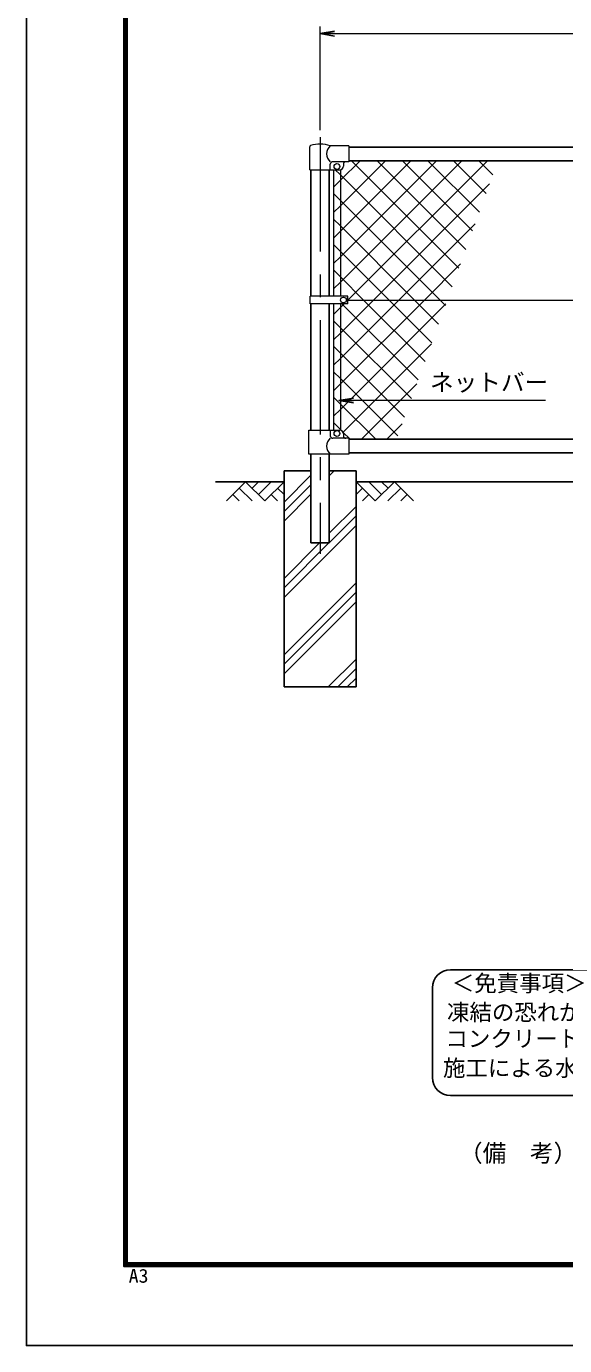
# Model space of a CAD drawing. Units: millimetres, scale not verified. Extents: x -4200 to 4200, y -2970 to 2970.
# Drawn here: x -4200 to -2706, y -2970 to 695 of the extents above; entities that cross this region are included whole.
import ezdxf
from ezdxf.enums import TextEntityAlignment as Align

# ---------------------------------------------------------------- set-up
doc = ezdxf.new("R2010")
doc.units = ezdxf.units.MM
doc.header["$LTSCALE"] = 10
doc.linetypes.add('USER1', pattern=[50.8, 31.75, -6.35, 6.35, -6.35])
for name, color, linetype, lineweight in [('0-0_D-TTL-TXT', 7, 'Continuous', 25), ('0-1_D-BMK', 2, 'USER1', 13), ('0-2_D-STR1', 1, 'Continuous', 25), ('0-3_D-STR-DIM', 7, 'Continuous', 13), ('0-8_D-BGD', 7, 'Continuous', 25), ('0-9_D-STR4', 7, 'Continuous', 25), ('0-A_D-DCR-HCH', 7, 'Continuous', 13), ('0-B_D-STR3', 3, 'Continuous', 13), ('0-C_D-STR2', 7, 'Continuous', 13), ('0-D_D-STR-TXT', 7, 'Continuous', 13), ('0-E_D-TTL', 7, 'Continuous', 25)]:
    doc.layers.add(name, color=color, linetype=linetype, lineweight=lineweight)
doc.layers.add('0-4_0', color=7, linetype='Continuous')
doc.styles.add('ＭＳ ゴシック', font='')
doc.styles.get('ＭＳ ゴシック').set_extended_font_data('MS Gothic')

# ---------------------------------------------------------------- blocks, each defined once
blk = doc.blocks.new('_Open')
at = {"layer": '0-4_0'}
blk.add_line((-10, 1.667), (0, 0), dxfattribs=at)
blk.add_lwpolyline([(-10, -1.667), (0, 0), (-10, 0)], dxfattribs=at)

msp = doc.modelspace()

# ---------------------------------------------------------------- linework, layer by layer
at = {"layer": '0-0_D-TTL-TXT', "color": 2}
for p, q in [((-576.87, -1925.31), (-3022.42, -1925.31)), ((-3072.42, -1975.31), (-3072.42, -2225.31)), ((-3022.42, -2275.31), (-576.87, -2275.31))]:
    msp.add_line(p, q, dxfattribs=at)
for centre, start, end in [((-3022.42, -1975.31), 90, 180), ((-3022.42, -2225.31), 180, 270)]:
    msp.add_arc(centre, 50, start, end, dxfattribs=at)
at = {"layer": '0-1_D-BMK'}
msp.add_line((-3384.65, 387.29), (-3384.65, -769.77), dxfattribs=at)
at = {"layer": '0-2_D-STR1'}
for p, q in [((-3304.65, 360.23), (-1464.65, 360.23)), ((-3410.05, 297.23), (-3410.05, -54.27)), ((-3359.25, 297.23), (-3359.25, -54.27)), ((-3304.65, 322.23), (-1464.65, 322.23)), ((-3410.05, -75.27), (-3410.05, -426.77)), ((-3359.25, -75.27), (-3359.25, -426.77)), ((-3304.65, -451.77), (-1464.65, -451.77)), ((-3410.05, -492.77), (-3410.05, -739.77)), ((-3359.25, -492.77), (-3359.25, -739.77)), ((-3304.65, -489.77), (-1464.65, -489.77)), ((-3359.25, -739.77), (-3410.05, -739.77))]:
    msp.add_line(p, q, dxfattribs=at)
at = {"layer": '0-3_D-STR-DIM'}
for p, q in [((-3384.65, 407.29), (-3384.65, 695.23)), ((-3344.65, 675.23), (-1424.65, 675.23))]:
    msp.add_line(p, q, dxfattribs=at)
at = {"layer": '0-8_D-BGD'}
for p, q in [((-3484.65, -569.77), (-3674.65, -569.77)), ((-1484.65, -569.77), (-3284.65, -569.77))]:
    msp.add_line(p, q, dxfattribs=at)
at = {"layer": '0-9_D-STR4'}
for p, q in [((-3484.65, -539.77), (-3484.65, -1139.77)), ((-3410.05, -539.77), (-3484.65, -539.77)), ((-3284.65, -539.77), (-3359.25, -539.77)), ((-3284.65, -539.77), (-3284.65, -1139.77)), ((-3284.65, -1139.77), (-3484.65, -1139.77))]:
    msp.add_line(p, q, dxfattribs=at)
at = {"layer": '0-A_D-DCR-HCH'}
for p, q in [((-3359.25, -553.61), (-3345.42, -539.77)), ((-3591.08, -569.77), (-3644.29, -622.99)), ((-3591.08, -569.77), (-3537.87, -622.99)), ((-3573.34, -587.51), (-3555.6, -569.77)), ((-3555.6, -605.25), (-3520.13, -569.77)), ((-3537.87, -622.99), (-3484.65, -569.77)), ((-3484.65, -625.98), (-3410.05, -551.38)), ((-3484.65, -652.5), (-3410.05, -577.9)), ((-3231.44, -622.99), (-3284.65, -569.77)), ((-3213.7, -605.25), (-3249.18, -569.77)), ((-3178.23, -569.77), (-3231.44, -622.99)), ((-3195.87, -587.6), (-3213.7, -569.77)), ((-3178.23, -569.77), (-3125.02, -622.99)), ((-3626.55, -605.25), (-3608.73, -622.99)), ((-3608.82, -587.51), (-3573.18, -622.99)), ((-3520.13, -605.25), (-3502.31, -622.99)), ((-3502.39, -587.51), (-3484.65, -605.17)), ((-3484.65, -679.01), (-3410.05, -604.41)), ((-3266.92, -587.51), (-3284.65, -605.17)), ((-3249.18, -605.25), (-3267, -622.99)), ((-3160.49, -587.51), (-3196.13, -622.99)), ((-3142.76, -605.25), (-3160.57, -622.99)), ((-3359.25, -712.71), (-3284.65, -638.11)), ((-3484.65, -891.14), (-3284.65, -691.14)), ((-3359.25, -739.23), (-3284.65, -664.63)), ((-3484.65, -864.63), (-3359.8, -739.77)), ((-3484.65, -838.11), (-3386.32, -739.77)), ((-3484.65, -1050.24), (-3284.65, -850.24)), ((-3484.65, -1076.76), (-3284.65, -876.76)), ((-3484.65, -1103.28), (-3284.65, -903.28)), ((-3362.05, -1139.77), (-3284.65, -1062.38)), ((-3335.54, -1139.77), (-3284.65, -1088.89)), ((-3309.02, -1139.77), (-3284.65, -1115.41))]:
    msp.add_line(p, q, dxfattribs=at)
at = {"layer": '0-B_D-STR3'}
for p, q in [((-3413.2, 297.23), (-3413.2, 360.92)), ((-3304.65, 363.23), (-3356.1, 363.23)), ((-3304.65, 363.23), (-3304.65, 319.23)), ((-3413.2, 297.23), (-3356.1, 297.23)), ((-3356.1, 297.23), (-3356.1, 312.23)), ((-3356.1, 297.23), (-3329.65, 297.23)), ((-3304.65, 319.23), (-3349.1, 319.23)), ((-3347.15, 297.23), (-3347.15, -54.27)), ((-3328.15, 297.23), (-3328.15, -54.27)), ((-3319.65, 312.23), (-3319.65, 307.23)), ((-3412.15, -75.27), (-3412.15, -54.27)), ((-3307.66, -54.27), (-3412.15, -54.27)), ((-3307.66, -75.27), (-3307.66, -54.27)), ((-3307.66, -64.77), (-1467.15, -64.77)), ((-3307.66, -75.27), (-3412.15, -75.27)), ((-3347.15, -75.27), (-3347.15, -426.77)), ((-3328.15, -75.27), (-3328.15, -426.89)), ((-3415.6, -426.77), (-3329.65, -426.77)), ((-3415.6, -492.77), (-3415.6, -426.77)), ((-3356.1, -426.77), (-3356.1, -441.77)), ((-3319.65, -436.77), (-3319.65, -441.77)), ((-3304.65, -448.77), (-3349.1, -448.77)), ((-3304.65, -448.77), (-3304.65, -492.77)), ((-3304.65, -492.77), (-3415.6, -492.77))]:
    msp.add_line(p, q, dxfattribs=at)
for centre in [(-3337.65, 306.23), (-3319.66, -64.77), (-3337.65, -435.77)]:
    msp.add_circle(centre, 8, dxfattribs=at)
for centre, radius, start, end in [((-3384.65, 288.49), 80, 69.0916, 109.22051), ((-3409.9, 360.92), 3.3, 109.22051, 180), ((-3337.91, 341.23), 28.55, 129.59418, 230.40582), ((-3349.1, 312.23), 7, 90, 180), ((-3329.65, 307.23), 10, 270, 0), ((-3312.65, 312.23), 7, 90, 180), ((-3329.65, -436.77), 10, 0, 90), ((-3337.91, -470.77), 28.55, 129.59418, 230.40582), ((-3349.1, -441.77), 7, 180, 270), ((-3312.65, -441.77), 7, 180, 270)]:
    msp.add_arc(centre, radius, start, end, dxfattribs=at)
at = {"layer": '0-C_D-STR2'}
for p, q in [((-3328.15, 267.72), (-3273.64, 322.23)), ((-3328.15, 197.01), (-3202.93, 322.23)), ((-3328.15, 126.29), (-3132.22, 322.23)), ((-3328.15, 55.58), (-3061.51, 322.23)), ((-3328.15, -15.13), (-2990.8, 322.23)), ((-2998.89, 24.03), (-3297.09, 322.23)), ((-2980.03, 75.87), (-3226.38, 322.23)), ((-2961.16, 127.71), (-3155.67, 322.23)), ((-2942.29, 179.56), (-3084.96, 322.23)), ((-2923.42, 231.4), (-3014.25, 322.23)), ((-2904.55, 283.24), (-2943.54, 322.23)), ((-3347.15, 248.72), (-3328.15, 267.72)), ((-3236.38, -64.77), (-2913.81, 257.79)), ((-3328.15, 211.87), (-3347.15, 230.87)), ((-3347.15, 178.01), (-3328.15, 197.01)), ((-3051.51, -64.77), (-3328.15, 211.87)), ((-3328.15, 141.16), (-3347.15, 160.16)), ((-3165.67, -64.77), (-2954.28, 146.62)), ((-3347.15, 107.29), (-3328.15, 126.29)), ((-3122.22, -64.77), (-3328.15, 141.16)), ((-3328.15, 70.45), (-3347.15, 89.45)), ((-3347.15, 36.58), (-3328.15, 55.58)), ((-3192.93, -64.77), (-3328.15, 70.45)), ((-3328.15, -0.26), (-3347.15, 18.74)), ((-3094.96, -64.77), (-2994.74, 35.44)), ((-3347.15, -34.13), (-3328.15, -15.13)), ((-3263.64, -64.77), (-3328.15, -0.26)), ((-3344.85, -54.27), (-3347.15, -51.97)), ((-3328.15, -156.55), (-3236.38, -64.77)), ((-3328.15, -227.26), (-3165.67, -64.77)), ((-3328.15, -297.97), (-3094.96, -64.77)), ((-3093.24, -235.18), (-3263.64, -64.77)), ((-3074.37, -183.34), (-3192.93, -64.77)), ((-3055.5, -131.49), (-3122.22, -64.77)), ((-3036.63, -79.65), (-3051.51, -64.77)), ((-3112.11, -287.02), (-3323.85, -75.27)), ((-3328.15, -141.68), (-3347.15, -122.68)), ((-3130.98, -338.86), (-3328.15, -141.68)), ((-3347.15, -175.55), (-3328.15, -156.55)), ((-3328.15, -212.4), (-3347.15, -193.4)), ((-3149.85, -390.7), (-3328.15, -212.4)), ((-3320.85, -432.09), (-3075.67, -186.91)), ((-3347.15, -246.26), (-3328.15, -227.26)), ((-3328.15, -283.11), (-3347.15, -264.11)), ((-3168.71, -442.55), (-3328.15, -283.11)), ((-3347.15, -316.97), (-3328.15, -297.97)), ((-3269.83, -451.77), (-3116.13, -298.08)), ((-3300.91, -451.77), (-3321.17, -431.51)), ((-3199.12, -451.77), (-3156.6, -409.26))]:
    msp.add_line(p, q, dxfattribs=at)
for points in [[(-3017.76, -27.81), (-3328.15, 282.58), (-3343.22, 297.64)], [(-3307.66, -65.34), (-3307.09, -64.77), (-2920.09, 322.23)], [(-3347.15, -104.84), (-3328.15, -85.84), (-3317.59, -75.27)], [(-3347.15, -387.68), (-3328.15, -368.68), (-3035.21, -75.73)], [(-3230.2, -451.77), (-3328.15, -353.82), (-3347.15, -334.82)], [(-3324.34, -428.35), (-3328.15, -424.53), (-3347.15, -405.53)]]:
    msp.add_lwpolyline(points, dxfattribs=at)
at = {"layer": '0-D_D-STR-TXT'}
msp.add_line((-2758.78, -343.87), (-3329.9, -343.87), dxfattribs=at)
at = {"layer": '0-E_D-TTL', "color": 2}
msp.add_lwpolyline([(-4199.68, 2970.23), (4200.32, 2970.23), (4200.32, -2969.77), (-4199.68, -2969.77)], close=True, dxfattribs=at)
at = {"layer": '0-E_D-TTL'}
for points in [[(-3929.68, 2750.23), (3930.32, 2750.23), (3930.32, -2749.77), (-3929.68, -2749.77)], [(-3927.18, 2747.73), (3927.82, 2747.73), (3927.82, -2747.27), (-3927.18, -2747.27)], [(-3924.68, 2745.23), (3925.32, 2745.23), (3925.32, -2744.77), (-3924.68, -2744.77)], [(-3922.18, 2742.73), (3922.82, 2742.73), (3922.82, -2742.27), (-3922.18, -2742.27)], [(-3919.68, 2740.23), (3920.32, 2740.23), (3920.32, -2739.77), (-3919.68, -2739.77)]]:
    msp.add_lwpolyline(points, close=True, dxfattribs=at)

# ---------------------------------------------------------------- block references
at = {"layer": '0-3_D-STR-DIM', "xscale": 4, "yscale": 4, "rotation": 180}
msp.add_blockref('_Open', (-3384.65, 675.23), dxfattribs=at)
at = {"layer": '0-D_D-STR-TXT', "xscale": 4, "yscale": 4, "rotation": 180}
msp.add_blockref('_Open', (-3331.9, -343.87), dxfattribs=at)

# ---------------------------------------------------------------- texts
at = {"layer": '0-0_D-TTL-TXT', "style": 'ＭＳ ゴシック'}
for s, height, p in [('＜免責事項＞ \u3000\u3000', 45.67, (-3018.71, -1999.49)), ('凍結の恐れがある場所への設置は、内部に溜まった雨水等の凍結融解により支柱の破損や', 45.67, (-3032.24, -2079.99)), ('コンクリート基礎の破損の恐れがありますので施工時、水仕舞いを行ってください。', 45.67, (-3036.35, -2153.41)), ('施工による水仕舞い不備で起こる支柱・基礎の破損について当社は責任を負いかねます。 ', 45.67, (-3043.34, -2234.91)), ('（備\u3000考）本図に使用する菱形金網は下記規格を選択出来ます。', 48.09, (-2998.8, -2473.38))]:
    msp.add_text(s, height=height, dxfattribs=at).set_placement(p, align=Align.BOTTOM_LEFT)
at = {"layer": '0-D_D-STR-TXT', "style": 'ＭＳ ゴシック'}
msp.add_text('ネットバー', height=48.09, dxfattribs=at).set_placement((-3079.34, -331.92), align=Align.BOTTOM_LEFT)
at = {"layer": '0-E_D-TTL', "style": 'ＭＳ ゴシック', "width": 1.05}
msp.add_text('A3', height=38.48, dxfattribs=at).set_placement((-3915.77, -2806.58), align=Align.BOTTOM_LEFT)

doc.saveas('drawing.dxf')
